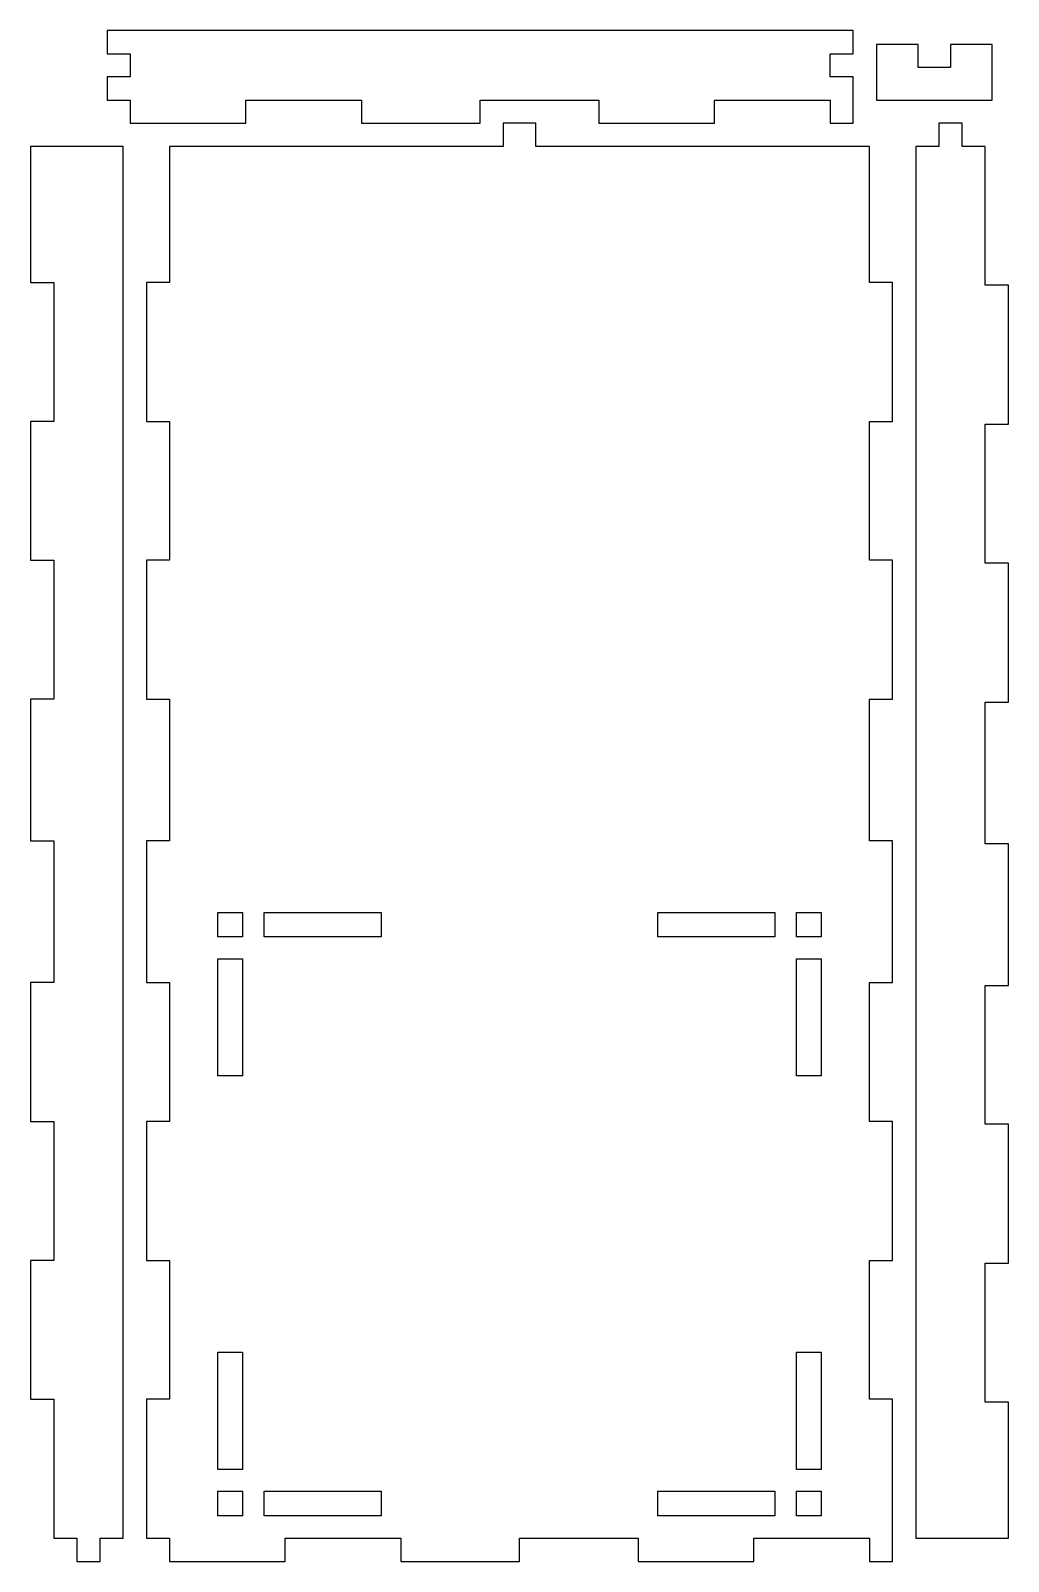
# Model space of a CAD drawing. Header units: millimetres. Extents: x 6 to 218, y 6 to 337.
import ezdxf

# ---------------------------------------------------------------- set-up
doc = ezdxf.new("R2010")
doc.units = ezdxf.units.MM
doc.layers.get('0').update_dxf_attribs({"linetype": 'CONTINUOUS'})

msp = doc.modelspace()

# ---------------------------------------------------------------- linework, layer by layer
for points in [[(184.05, 336.95), (22.85, 336.95), (22.85, 331.95), (27.85, 331.95), (27.85, 326.95), (22.85, 326.95), (22.85, 321.95), (27.85, 321.95), (27.85, 316.95), (52.85, 316.95), (52.85, 321.95), (77.85, 321.95), (77.85, 316.95), (103.45, 316.95), (103.45, 321.95), (129.05, 321.95), (129.05, 316.95), (154.05, 316.95), (154.05, 321.95), (179.05, 321.95), (179.05, 316.95), (184.05, 316.95), (184.05, 326.95), (179.05, 326.95), (179.05, 331.95), (184.05, 331.95)], [(198.05, 328.95), (198.05, 333.95), (189.05, 333.95), (189.05, 321.95), (214.05, 321.95), (214.05, 333.95), (205.05, 333.95), (205.05, 328.95)], [(187.55, 311.95), (115.45, 311.95), (115.45, 316.95), (108.45, 316.95), (108.45, 311.95), (36.35, 311.95), (36.35, 282.55), (31.35, 282.55), (31.35, 252.55), (36.35, 252.55), (36.35, 222.55), (31.35, 222.55), (31.35, 192.55), (36.35, 192.55), (36.35, 161.95), (31.35, 161.95), (31.35, 131.35), (36.35, 131.35), (36.35, 101.35), (31.35, 101.35), (31.35, 71.35), (36.35, 71.35), (36.35, 41.35), (31.35, 41.35), (31.35, 11.35), (36.35, 11.35), (36.35, 6.35), (61.35, 6.35), (61.35, 11.35), (86.35, 11.35), (86.35, 6.35), (111.95, 6.35), (111.95, 11.35), (137.55, 11.35), (137.55, 6.35), (162.55, 6.35), (162.55, 11.35), (187.55, 11.35), (187.55, 6.35), (192.55, 6.35), (192.55, 41.35), (187.55, 41.35), (187.55, 71.35), (192.55, 71.35), (192.55, 101.35), (187.55, 101.35), (187.55, 131.35), (192.55, 131.35), (192.55, 161.95), (187.55, 161.95), (187.55, 192.55), (192.55, 192.55), (192.55, 222.55), (187.55, 222.55), (187.55, 252.55), (192.55, 252.55), (192.55, 282.55), (187.55, 282.55)], [(197.55, 11.35), (217.55, 11.35), (217.55, 40.75), (212.55, 40.75), (212.55, 70.75), (217.55, 70.75), (217.55, 100.75), (212.55, 100.75), (212.55, 130.75), (217.55, 130.75), (217.55, 161.35), (212.55, 161.35), (212.55, 191.95), (217.55, 191.95), (217.55, 221.95), (212.55, 221.95), (212.55, 251.95), (217.55, 251.95), (217.55, 281.95), (212.55, 281.95), (212.55, 311.95), (207.55, 311.95), (207.55, 316.95), (202.55, 316.95), (202.55, 311.95), (197.55, 311.95)], [(26.35, 311.95), (6.35, 311.95), (6.35, 282.55), (11.35, 282.55), (11.35, 252.55), (6.35, 252.55), (6.35, 222.55), (11.35, 222.55), (11.35, 192.55), (6.35, 192.55), (6.35, 161.95), (11.35, 161.95), (11.35, 131.35), (6.35, 131.35), (6.35, 101.35), (11.35, 101.35), (11.35, 71.35), (6.35, 71.35), (6.35, 41.35), (11.35, 41.35), (11.35, 11.35), (16.35, 11.35), (16.35, 6.35), (21.35, 6.35), (21.35, 11.35), (26.35, 11.35)], [(52.1, 141.2), (46.8, 141.2), (46.8, 146.5), (52.1, 146.5)], [(56.8, 141.2), (56.8, 146.5), (82.1, 146.5), (82.1, 141.2)], [(167.1, 141.2), (141.8, 141.2), (141.8, 146.5), (167.1, 146.5)], [(171.8, 141.2), (171.8, 146.5), (177.1, 146.5), (177.1, 141.2)], [(46.8, 136.5), (52.1, 136.5), (52.1, 111.2), (46.8, 111.2)], [(177.1, 136.5), (177.1, 111.2), (171.8, 111.2), (171.8, 136.5)], [(46.8, 26.2), (46.8, 51.5), (52.1, 51.5), (52.1, 26.2)], [(177.1, 26.2), (171.8, 26.2), (171.8, 51.5), (177.1, 51.5)], [(52.1, 16.2), (46.8, 16.2), (46.8, 21.5), (52.1, 21.5)], [(56.8, 16.2), (56.8, 21.5), (82.1, 21.5), (82.1, 16.2)], [(167.1, 21.5), (167.1, 16.2), (141.8, 16.2), (141.8, 21.5)], [(171.8, 21.5), (177.1, 21.5), (177.1, 16.2), (171.8, 16.2)]]:
    msp.add_lwpolyline(points, close=True)

doc.saveas('drawing.dxf')
